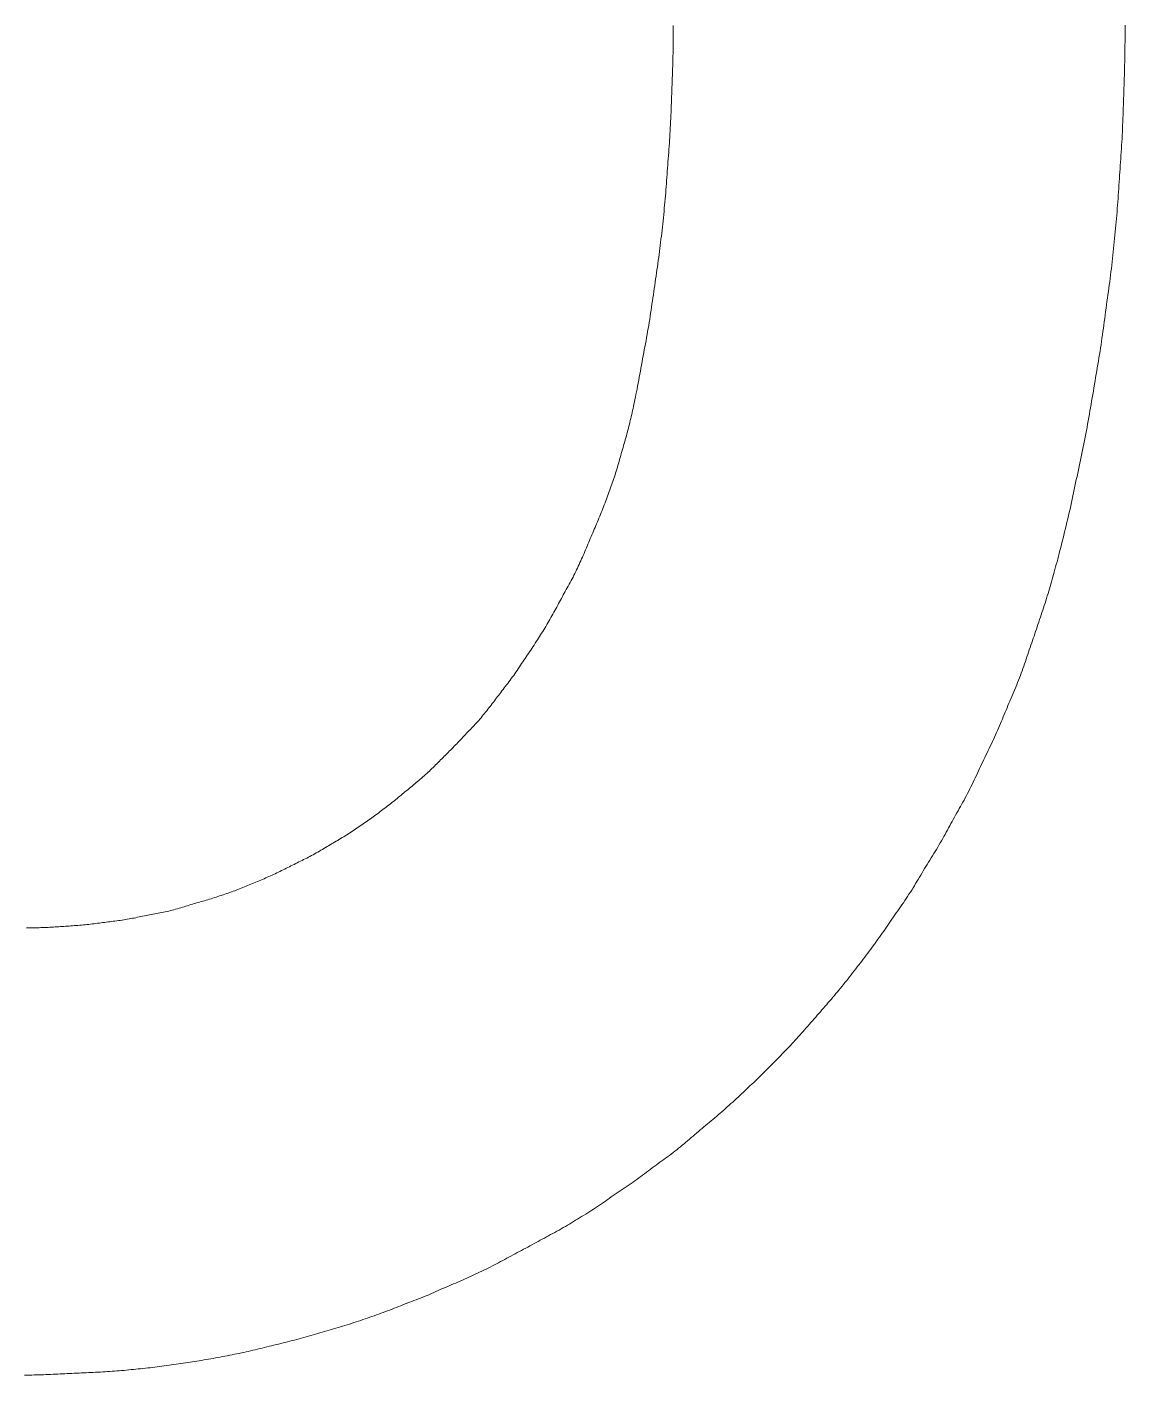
# Model space of a CAD drawing. Extents: x 0 to 420, y 0 to 297.
# Drawn here: x 210.85 to 215, y 183.12 to 188.21 of the extents above; entities that cross this region are included whole.
import ezdxf

# ---------------------------------------------------------------- set-up
doc = ezdxf.new("R2010")
doc.units = 0
doc.layers.add('L25', color=1, linetype='CONTINUOUS')

msp = doc.modelspace()

# ---------------------------------------------------------------- linework, layer by layer
at = {"layer": 'L25', "lineweight": 0}
for points in [[(210.8448, 183.118523), (210.853746, 183.118497), (210.862692, 183.118523), (210.871638, 183.118603), (210.880584, 183.118736), (210.88953, 183.118923), (210.898476, 183.119161), (210.907422, 183.119446), (210.916368, 183.119771), (210.925314, 183.12013), (210.93426, 183.120514), (210.943205, 183.120919), (210.952151, 183.121338), (210.961097, 183.121763), (210.970043, 183.122189), (210.978989, 183.122615), (210.987935, 183.12304), (210.996881, 183.123466), (211.005827, 183.123892), (211.014773, 183.124318), (211.023719, 183.124744), (211.032664, 183.12517), (211.04161, 183.125596), (211.050556, 183.126022), (211.059502, 183.126448), (211.068448, 183.126874), (211.077394, 183.1273), (211.08634, 183.127726), (211.095286, 183.128152), (211.104232, 183.128578), (211.113178, 183.129006), (211.122123, 183.129439), (211.131069, 183.129886), (211.140015, 183.130353), (211.148961, 183.130847), (211.157907, 183.131374), (211.166853, 183.131941), (211.175799, 183.132554), (211.184745, 183.133219), (211.193691, 183.13393), (211.202637, 183.134681), (211.211582, 183.135465), (211.220528, 183.136276), (211.229474, 183.137107), (211.23842, 183.137951), (211.247366, 183.138802), (211.256312, 183.139655), (211.265258, 183.140515), (211.274204, 183.141388), (211.28315, 183.142281), (211.292096, 183.143201), (211.301041, 183.144154), (211.309987, 183.145147), (211.318933, 183.146186), (211.327879, 183.147277), (211.336825, 183.148414), (211.345771, 183.149591), (211.354717, 183.150801), (211.363663, 183.152038), (211.372609, 183.153295), (211.381555, 183.154565), (211.3905, 183.155842), (211.399445, 183.15712), (211.408383, 183.158398), (211.417308, 183.159676), (211.426213, 183.160954), (211.435091, 183.162232), (211.443936, 183.16351), (211.452741, 183.164788), (211.4615, 183.166066), (211.470208, 183.167345), (211.478877, 183.168631), (211.487519, 183.16993), (211.496147, 183.171249), (211.504776, 183.172595), (211.513418, 183.173974), (211.522086, 183.175392), (211.530795, 183.176858), (211.539553, 183.178374), (211.548358, 183.179937), (211.557203, 183.181541), (211.566082, 183.183177), (211.574986, 183.18484), (211.583911, 183.186523), (211.592849, 183.188219), (211.601794, 183.189922), (211.610739, 183.191627), (211.619677, 183.193339), (211.628602, 183.195064), (211.637507, 183.196809), (211.646385, 183.19858), (211.65523, 183.200385), (211.664035, 183.20223), (211.672793, 183.204122), (211.681502, 183.206064), (211.69017, 183.208053), (211.698812, 183.210082), (211.707441, 183.212145), (211.71607, 183.214233), (211.724712, 183.216342), (211.73338, 183.218465), (211.742089, 183.220593), (211.750846, 183.222723), (211.759643, 183.224853), (211.768467, 183.226983), (211.777304, 183.229113), (211.786141, 183.231243), (211.794965, 183.233373), (211.803763, 183.235503), (211.81252, 183.237633), (211.821228, 183.239764), (211.829897, 183.241902), (211.838539, 183.244053), (211.847167, 183.246224), (211.855796, 183.248422), (211.864438, 183.250653), (211.873107, 183.252924), (211.881815, 183.255241), (211.890572, 183.25761), (211.89937, 183.260025), (211.908194, 183.26248), (211.917031, 183.264968), (211.925868, 183.267483), (211.934692, 183.270018), (211.943489, 183.272566), (211.952246, 183.275121), (211.960954, 183.277677), (211.969614, 183.280233), (211.978235, 183.282789), (211.986823, 183.285345), (211.995384, 183.287901), (212.003925, 183.290457), (212.012453, 183.293013), (212.020974, 183.295569), (212.029493, 183.298126), (212.038013, 183.300689), (212.046533, 183.303266), (212.055053, 183.305863), (212.063573, 183.308487), (212.072093, 183.311144), (212.080613, 183.313841), (212.089133, 183.316584), (212.097653, 183.319379), (212.106173, 183.32222), (212.114693, 183.325101), (212.123212, 183.328015), (212.131732, 183.330956), (212.140252, 183.333917), (212.148772, 183.336891), (212.157292, 183.339872), (212.165811, 183.342855), (212.174323, 183.345845), (212.182822, 183.348848), (212.191301, 183.351871), (212.199753, 183.354921), (212.208172, 183.358004), (212.216551, 183.361126), (212.224883, 183.364296), (212.233166, 183.367515), (212.241408, 183.370775), (212.249624, 183.37406), (212.257827, 183.37736), (212.26603, 183.380659), (212.274246, 183.383945), (212.282488, 183.387204), (212.290771, 183.390424), (212.299102, 183.393595), (212.307473, 183.396734), (212.315871, 183.399859), (212.324282, 183.40299), (212.332693, 183.406149), (212.341091, 183.409354), (212.349463, 183.412625), (212.357794, 183.415983), (212.366076, 183.419441), (212.374319, 183.422986), (212.382535, 183.426597), (212.390737, 183.430254), (212.39894, 183.433938), (212.407156, 183.437629), (212.415399, 183.441307), (212.423681, 183.444951), (212.432012, 183.448548), (212.440384, 183.452104), (212.448782, 183.455634), (212.457193, 183.459151), (212.465604, 183.462667), (212.474002, 183.466197), (212.482373, 183.469754), (212.490704, 183.473351), (212.498986, 183.476997), (212.507221, 183.48069), (212.515415, 183.484423), (212.523577, 183.488189), (212.531712, 183.491982), (212.539827, 183.495795), (212.547929, 183.499621), (212.556024, 183.503454), (212.564116, 183.507289), (212.572203, 183.511131), (212.580275, 183.514986), (212.588328, 183.518861), (212.596355, 183.522763), (212.604348, 183.526698), (212.612301, 183.530673), (212.620207, 183.534694), (212.628063, 183.538766), (212.63588, 183.542886), (212.64367, 183.547045), (212.651447, 183.551237), (212.659223, 183.555456), (212.667013, 183.559695), (212.67483, 183.563947), (212.682686, 183.568206), (212.690592, 183.572466), (212.698537, 183.576726), (212.706509, 183.580985), (212.714494, 183.585245), (212.722479, 183.589505), (212.730451, 183.593765), (212.738396, 183.598025), (212.746302, 183.602285), (212.754158, 183.606545), (212.761975, 183.610805), (212.769765, 183.615065), (212.777541, 183.619325), (212.785318, 183.623585), (212.793108, 183.627845), (212.800924, 183.632105), (212.808781, 183.636365), (212.816686, 183.640626), (212.824631, 183.644894), (212.832603, 183.649175), (212.840589, 183.653476), (212.848574, 183.657803), (212.856546, 183.662164), (212.864491, 183.666565), (212.872396, 183.671012), (212.880252, 183.675511), (212.88806, 183.680056), (212.895829, 183.684641), (212.903565, 183.689259), (212.911274, 183.693904), (212.918963, 183.698569), (212.926638, 183.703247), (212.934308, 183.707932), (212.941974, 183.712619), (212.949634, 183.717313), (212.957281, 183.72202), (212.964908, 183.726747), (212.972508, 183.7315), (212.980075, 183.736287), (212.987602, 183.741114), (212.995083, 183.745988), (213.002513, 183.750912), (213.009904, 183.755883), (213.017268, 183.760894), (213.024619, 183.765938), (213.031969, 183.771009), (213.039333, 183.7761), (213.046724, 183.781204), (213.054154, 183.786315), (213.061634, 183.791427), (213.069153, 183.796539), (213.076699, 183.801651), (213.084258, 183.806763), (213.091817, 183.811875), (213.099363, 183.816987), (213.106882, 183.822099), (213.114362, 183.827211), (213.121791, 183.832324), (213.129174, 183.837444), (213.136517, 183.842577), (213.143826, 183.84773), (213.151109, 183.852909), (213.158372, 183.858122), (213.165622, 183.863375), (213.172865, 183.868674), (213.180107, 183.874024), (213.187349, 183.879413), (213.194591, 183.884829), (213.201833, 183.890258), (213.209074, 183.895687), (213.216316, 183.901103), (213.223558, 183.906492), (213.2308, 183.911842), (213.238041, 183.917142), (213.245275, 183.922403), (213.252496, 183.927637), (213.259697, 183.932858), (213.266871, 183.938078), (213.274012, 183.943312), (213.281113, 183.948573), (213.288168, 183.953873), (213.295171, 183.959225), (213.302128, 183.96463), (213.309045, 183.970088), (213.315928, 183.975599), (213.322785, 183.981164), (213.329622, 183.986781), (213.336446, 183.992453), (213.343263, 183.998177), (213.350079, 184.003952), (213.356895, 184.009767), (213.363711, 184.015609), (213.370527, 184.021465), (213.377343, 184.02732), (213.384159, 184.033162), (213.390974, 184.038977), (213.39779, 184.044752), (213.404606, 184.050479), (213.411422, 184.056165), (213.418238, 184.061825), (213.425054, 184.067472), (213.43187, 184.073119), (213.438686, 184.078779), (213.445502, 184.084465), (213.452318, 184.090192), (213.459134, 184.095969), (213.46595, 184.1018), (213.472766, 184.107684), (213.479582, 184.113622), (213.486397, 184.119612), (213.493213, 184.125656), (213.500029, 184.131753), (213.506845, 184.137903), (213.51366, 184.144105), (213.520468, 184.150346), (213.527263, 184.156614), (213.534038, 184.162895), (213.540786, 184.169176), (213.547501, 184.175444), (213.554176, 184.181685), (213.560805, 184.187887), (213.567382, 184.194039), (213.573913, 184.200152), (213.580404, 184.206238), (213.586861, 184.212311), (213.593292, 184.218383), (213.599703, 184.224469), (213.606101, 184.230582), (213.612492, 184.236734), (213.618882, 184.242937), (213.625272, 184.249186), (213.631662, 184.255475), (213.638052, 184.261797), (213.644442, 184.268146), (213.650832, 184.274515), (213.657222, 184.280897), (213.663611, 184.287286), (213.67, 184.293676), (213.676382, 184.300066), (213.682751, 184.306455), (213.6891, 184.312845), (213.695422, 184.319235), (213.701711, 184.325625), (213.70796, 184.332015), (213.714163, 184.338405), (213.720314, 184.344796), (213.726419, 184.351194), (213.732484, 184.357605), (213.738516, 184.364036), (213.744521, 184.370493), (213.750506, 184.376984), (213.756477, 184.383515), (213.762442, 184.390093), (213.768406, 184.396721), (213.77437, 184.403396), (213.780334, 184.410111), (213.786298, 184.416859), (213.792262, 184.423634), (213.798226, 184.430429), (213.80419, 184.437237), (213.810154, 184.444052), (213.816118, 184.450868), (213.822082, 184.457684), (213.828046, 184.4645), (213.83401, 184.471316), (213.839974, 184.478132), (213.845937, 184.484948), (213.851901, 184.491763), (213.857865, 184.498579), (213.863828, 184.505395), (213.869784, 184.512211), (213.875727, 184.519027), (213.88165, 184.525843), (213.887546, 184.532659), (213.893409, 184.539475), (213.899232, 184.546291), (213.905009, 184.553107), (213.910735, 184.559925), (213.916422, 184.566756), (213.922082, 184.573614), (213.927729, 184.580512), (213.933375, 184.587464), (213.939035, 184.594482), (213.944722, 184.601579), (213.950448, 184.60877), (213.956224, 184.616062), (213.962039, 184.62344), (213.967881, 184.630885), (213.973736, 184.638377), (213.979591, 184.645895), (213.985433, 184.65342), (213.991248, 184.660931), (213.997024, 184.66841), (214.002749, 184.67584), (214.008428, 184.683231), (214.014067, 184.690595), (214.019673, 184.697945), (214.025252, 184.705296), (214.030811, 184.71266), (214.036356, 184.72005), (214.041895, 184.727481), (214.047432, 184.734961), (214.052962, 184.742488), (214.058479, 184.750055), (214.063976, 184.757656), (214.069446, 184.765282), (214.074883, 184.772929), (214.08028, 184.780589), (214.085631, 184.788256), (214.090931, 184.795924), (214.096192, 184.803592), (214.101426, 184.81126), (214.106647, 184.818928), (214.111867, 184.826596), (214.117101, 184.834264), (214.122362, 184.841932), (214.127662, 184.8496), (214.133012, 184.857269), (214.138401, 184.864944), (214.143817, 184.872633), (214.149246, 184.880342), (214.154675, 184.888078), (214.160091, 184.895847), (214.165481, 184.903655), (214.17083, 184.911511), (214.176128, 184.919417), (214.181373, 184.92737), (214.186565, 184.935363), (214.191704, 184.943389), (214.196789, 184.951442), (214.201821, 184.959515), (214.2068, 184.967601), (214.211725, 184.975694), (214.2166, 184.983788), (214.221435, 184.991882), (214.226243, 184.999976), (214.231037, 185.00807), (214.235832, 185.016164), (214.24064, 185.024258), (214.245474, 185.032351), (214.250349, 185.040445), (214.255272, 185.048539), (214.260236, 185.056633), (214.265226, 185.064727), (214.270229, 185.072821), (214.275232, 185.080915), (214.280222, 185.089009), (214.285185, 185.097103), (214.290109, 185.105197), (214.294981, 185.113291), (214.2998, 185.121385), (214.304566, 185.129478), (214.309278, 185.137572), (214.313938, 185.145666), (214.318544, 185.15376), (214.323097, 185.161854), (214.327596, 185.169948), (214.332045, 185.178042), (214.336453, 185.186136), (214.340835, 185.19423), (214.345204, 185.202324), (214.349573, 185.210418), (214.353955, 185.218511), (214.358363, 185.226605), (214.362812, 185.234699), (214.367309, 185.242794), (214.371846, 185.250896), (214.37641, 185.259011), (214.380988, 185.267146), (214.385565, 185.275307), (214.390129, 185.283502), (214.394666, 185.291737), (214.399163, 185.300019), (214.40361, 185.308351), (214.408003, 185.31673), (214.412343, 185.325149), (214.416629, 185.333601), (214.420863, 185.34208), (214.425043, 185.350579), (214.429169, 185.359091), (214.433243, 185.36761), (214.437266, 185.37613), (214.441248, 185.38465), (214.445204, 185.39317), (214.449147, 185.401689), (214.45309, 185.410209), (214.457046, 185.418729), (214.461028, 185.427249), (214.465051, 185.435769), (214.469122, 185.444289), (214.473233, 185.452809), (214.477371, 185.461329), (214.481522, 185.469849), (214.485674, 185.478369), (214.489812, 185.486889), (214.493923, 185.495408), (214.497994, 185.503928), (214.502015, 185.512448), (214.505982, 185.520968), (214.509896, 185.529488), (214.513756, 185.538008), (214.517563, 185.546528), (214.521318, 185.555048), (214.525018, 185.563568), (214.528666, 185.572088), (214.532263, 185.580607), (214.535819, 185.589127), (214.539349, 185.597647), (214.542866, 185.606167), (214.546383, 185.614687), (214.549912, 185.623207), (214.553469, 185.631727), (214.557066, 185.640247), (214.560711, 185.648768), (214.564396, 185.657296), (214.568108, 185.665836), (214.571834, 185.674397), (214.575559, 185.682985), (214.579271, 185.691606), (214.582956, 185.700267), (214.586601, 185.708974), (214.590196, 185.717732), (214.593737, 185.726537), (214.597225, 185.735382), (214.600659, 185.744261), (214.604041, 185.753166), (214.607369, 185.76209), (214.610643, 185.771028), (214.613865, 185.779973), (214.617034, 185.788918), (214.620157, 185.797856), (214.62324, 185.806781), (214.62629, 185.815686), (214.629313, 185.824564), (214.632316, 185.833409), (214.635306, 185.842214), (214.638289, 185.850972), (214.641271, 185.859681), (214.644253, 185.86835), (214.647235, 185.876991), (214.650217, 185.88562), (214.653199, 185.894249), (214.656181, 185.902891), (214.659163, 185.911559), (214.662145, 185.920268), (214.665126, 185.929026), (214.668108, 185.937831), (214.67109, 185.946676), (214.674072, 185.955554), (214.677054, 185.964459), (214.680036, 185.973384), (214.683018, 185.982322), (214.686, 185.991267), (214.688981, 186.000213), (214.691955, 186.009159), (214.694916, 186.018105), (214.697857, 186.027051), (214.700771, 186.035996), (214.703652, 186.044942), (214.706494, 186.053888), (214.709288, 186.062834), (214.712031, 186.071781), (214.714728, 186.080735), (214.717385, 186.089702), (214.720009, 186.098689), (214.722606, 186.107702), (214.725183, 186.116749), (214.727747, 186.125836), (214.730304, 186.134969), (214.732861, 186.14416), (214.735425, 186.153438), (214.738002, 186.162835), (214.740599, 186.172386), (214.743222, 186.182123), (214.745879, 186.192079), (214.748576, 186.202289), (214.75132, 186.212785), (214.754114, 186.223589), (214.756955, 186.234679), (214.759836, 186.246022), (214.76275, 186.257585), (214.765691, 186.269334), (214.768652, 186.281237), (214.771626, 186.293259), (214.774607, 186.305367), (214.777588, 186.317534), (214.780562, 186.329747), (214.783523, 186.342), (214.786464, 186.354286), (214.789378, 186.366599), (214.792259, 186.378932), (214.795101, 186.391278), (214.797895, 186.40363), (214.800638, 186.415984), (214.803335, 186.428338), (214.805992, 186.440692), (214.808616, 186.453046), (214.811213, 186.4654), (214.81379, 186.477754), (214.816354, 186.490107), (214.818911, 186.502461), (214.821467, 186.514815), (214.824023, 186.527169), (214.826579, 186.539523), (214.829135, 186.551877), (214.831691, 186.564231), (214.834247, 186.576585), (214.836803, 186.588938), (214.839359, 186.601292), (214.841913, 186.613646), (214.844462, 186.626), (214.846997, 186.638354), (214.849511, 186.650708), (214.852, 186.663062), (214.854455, 186.675415), (214.85687, 186.687769), (214.859238, 186.700123), (214.861556, 186.712478), (214.863827, 186.72484), (214.866058, 186.737215), (214.868255, 186.74961), (214.870426, 186.762031), (214.872577, 186.774486), (214.874715, 186.786981), (214.876846, 186.799522), (214.878976, 186.812113), (214.881106, 186.824745), (214.883236, 186.837402), (214.885366, 186.850074), (214.887496, 186.862745), (214.889626, 186.875402), (214.891756, 186.888034), (214.893886, 186.900625), (214.896015, 186.913166), (214.898137, 186.925661), (214.900246, 186.938116), (214.902335, 186.950537), (214.904397, 186.962932), (214.906426, 186.975307), (214.908415, 186.987669), (214.910358, 187.000024), (214.912249, 187.012379), (214.914094, 187.02474), (214.915899, 187.037115), (214.917671, 187.04951), (214.919416, 187.061932), (214.921141, 187.074387), (214.922853, 187.086881), (214.924558, 187.099423), (214.926262, 187.112014), (214.927966, 187.124645), (214.92967, 187.137303), (214.931374, 187.149974), (214.933078, 187.162645), (214.934782, 187.175303), (214.936485, 187.187934), (214.938189, 187.200526), (214.939892, 187.213068), (214.941589, 187.225571), (214.943271, 187.238047), (214.944934, 187.250509), (214.946571, 187.262972), (214.948174, 187.275448), (214.949737, 187.28795), (214.951253, 187.300493), (214.952719, 187.313084), (214.954138, 187.325715), (214.955517, 187.338373), (214.956862, 187.351044), (214.958181, 187.363715), (214.95948, 187.376373), (214.960766, 187.389004), (214.962045, 187.401595), (214.963322, 187.414138), (214.964592, 187.42664), (214.965849, 187.439116), (214.967086, 187.451579), (214.968296, 187.464041), (214.969474, 187.476517), (214.970611, 187.48902), (214.971701, 187.501562), (214.972741, 187.514154), (214.973733, 187.526785), (214.974686, 187.539443), (214.975606, 187.552114), (214.976499, 187.564785), (214.977372, 187.577443), (214.978232, 187.590074), (214.979085, 187.602665), (214.979937, 187.615208), (214.980789, 187.62771), (214.981641, 187.640186), (214.982493, 187.652649), (214.983345, 187.665111), (214.984197, 187.677587), (214.985049, 187.69009), (214.985901, 187.702632), (214.986752, 187.715225), (214.987596, 187.727863), (214.988427, 187.740542), (214.989238, 187.753255), (214.990022, 187.765993), (214.990773, 187.778752), (214.991484, 187.791524), (214.992149, 187.804303), (214.992762, 187.817082), (214.993329, 187.829854), (214.993856, 187.842613), (214.99435, 187.855351), (214.994817, 187.868064), (214.995264, 187.880743), (214.995698, 187.893382), (214.996125, 187.905974), (214.996551, 187.918516), (214.996977, 187.931019), (214.997403, 187.943495), (214.997829, 187.955957), (214.998255, 187.96842), (214.998681, 187.980896), (214.999107, 187.993398), (214.999533, 188.005941), (214.999958, 188.018532), (215.000376, 188.031163), (215.000781, 188.043821), (215.001166, 188.056492), (215.001524, 188.069163), (215.001849, 188.081821), (215.002134, 188.094452), (215.002373, 188.107044), (215.00256, 188.119586), (215.002701, 188.132089), (215.002802, 188.144565), (215.00287, 188.157027), (215.002911, 188.16949), (215.002932, 188.181966), (215.00294, 188.194468), (215.002941, 188.207011), (215.00294, 188.219603)], [(210.85261, 184.808704), (210.859239, 184.808705), (210.865914, 184.808713), (210.872629, 184.808734), (210.879377, 184.808775), (210.886152, 184.808843), (210.892947, 184.808944), (210.899755, 184.809084), (210.90657, 184.809272), (210.913385, 184.80951), (210.920193, 184.809796), (210.926988, 184.810121), (210.933763, 184.810479), (210.940511, 184.810864), (210.947226, 184.811269), (210.953901, 184.811687), (210.960529, 184.812112), (210.967108, 184.812538), (210.973646, 184.812964), (210.980158, 184.81339), (210.986657, 184.813816), (210.993156, 184.814242), (210.999668, 184.814668), (211.006206, 184.815094), (211.012785, 184.81552), (211.019413, 184.815947), (211.026088, 184.816381), (211.032803, 184.816828), (211.039551, 184.817295), (211.046326, 184.817789), (211.053121, 184.818315), (211.059929, 184.818882), (211.066744, 184.819496), (211.073559, 184.82016), (211.080367, 184.820871), (211.087162, 184.821622), (211.093937, 184.822407), (211.100685, 184.823218), (211.1074, 184.824049), (211.114075, 184.824893), (211.120703, 184.825744), (211.127282, 184.826596), (211.133821, 184.827448), (211.140333, 184.8283), (211.146831, 184.829152), (211.15333, 184.830004), (211.159842, 184.830856), (211.16638, 184.831708), (211.172959, 184.83256), (211.179586, 184.833413), (211.186253, 184.834273), (211.192947, 184.835146), (211.199655, 184.836039), (211.206362, 184.836958), (211.213056, 184.837911), (211.219723, 184.838904), (211.22635, 184.839944), (211.232928, 184.841034), (211.239459, 184.842171), (211.245949, 184.843348), (211.252407, 184.844559), (211.258838, 184.845796), (211.265249, 184.847052), (211.271647, 184.848323), (211.278038, 184.8496), (211.284429, 184.850877), (211.290826, 184.852155), (211.297237, 184.853433), (211.303668, 184.854711), (211.310126, 184.855989), (211.316617, 184.857267), (211.323148, 184.858545), (211.329725, 184.859823), (211.336352, 184.861102), (211.34302, 184.862388), (211.349714, 184.863687), (211.356421, 184.865006), (211.363128, 184.866352), (211.369822, 184.867731), (211.376489, 184.86915), (211.383117, 184.870615), (211.389694, 184.872133), (211.396225, 184.873704), (211.402716, 184.875328), (211.409173, 184.877005), (211.415604, 184.878736), (211.422015, 184.88052), (211.428413, 184.882357), (211.434804, 184.884247), (211.441194, 184.886189), (211.447584, 184.88817), (211.453974, 184.890178), (211.460364, 184.892199), (211.466754, 184.89422), (211.473144, 184.896228), (211.479534, 184.89821), (211.485923, 184.900151), (211.492313, 184.902044), (211.498703, 184.903896), (211.505093, 184.905722), (211.511483, 184.907535), (211.517873, 184.909348), (211.524263, 184.911174), (211.530653, 184.913026), (211.537043, 184.914919), (211.543433, 184.916861), (211.549823, 184.91885), (211.556213, 184.920879), (211.562603, 184.922942), (211.568993, 184.925031), (211.575382, 184.92714), (211.581772, 184.929262), (211.588162, 184.931391), (211.594551, 184.933522), (211.600933, 184.935659), (211.607302, 184.93781), (211.613651, 184.939982), (211.619973, 184.942179), (211.626262, 184.94441), (211.632511, 184.946681), (211.638714, 184.948998), (211.644866, 184.951367), (211.650979, 184.953782), (211.657065, 184.956237), (211.663137, 184.958725), (211.66921, 184.96124), (211.675296, 184.963775), (211.681409, 184.966323), (211.687561, 184.968878), (211.693763, 184.971434), (211.700004, 184.97399), (211.706272, 184.976546), (211.712553, 184.979102), (211.718834, 184.981658), (211.725102, 184.984214), (211.731343, 184.98677), (211.737545, 184.989326), (211.743696, 184.991883), (211.749801, 184.994447), (211.755866, 184.997024), (211.761897, 184.999621), (211.767902, 185.002245), (211.773887, 185.004901), (211.779859, 185.007598), (211.785824, 185.010342), (211.791788, 185.013136), (211.797752, 185.015977), (211.803716, 185.018858), (211.80968, 185.021773), (211.815644, 185.024714), (211.821608, 185.027674), (211.827572, 185.030649), (211.833536, 185.033629), (211.8395, 185.036611), (211.845463, 185.039593), (211.851427, 185.042575), (211.857391, 185.045557), (211.863355, 185.048539), (211.869319, 185.051521), (211.875283, 185.054503), (211.881247, 185.057485), (211.887211, 185.060468), (211.893175, 185.063458), (211.899139, 185.066461), (211.905103, 185.069484), (211.911067, 185.072534), (211.917031, 185.075617), (211.922995, 185.07874), (211.928959, 185.081909), (211.934921, 185.085129), (211.940878, 185.088397), (211.94682, 185.091704), (211.952743, 185.095044), (211.95864, 185.098411), (211.964503, 185.101798), (211.970326, 185.105198), (211.976102, 185.108605), (211.981829, 185.112013), (211.987515, 185.115421), (211.993175, 185.118829), (211.998822, 185.122237), (212.004468, 185.125644), (212.010128, 185.129052), (212.015815, 185.13246), (212.021542, 185.135868), (212.027317, 185.139277), (212.033132, 185.142693), (212.038974, 185.146122), (212.044829, 185.149571), (212.050685, 185.153047), (212.056526, 185.156556), (212.062342, 185.160105), (212.068117, 185.1637), (212.073842, 185.167347), (212.079521, 185.17104), (212.08516, 185.174773), (212.090766, 185.178539), (212.096345, 185.182332), (212.101904, 185.186145), (212.107449, 185.189971), (212.112989, 185.193804), (212.118525, 185.197638), (212.124056, 185.201472), (212.129572, 185.205306), (212.135069, 185.20914), (212.14054, 185.212974), (212.145977, 185.216807), (212.151374, 185.220641), (212.156724, 185.224475), (212.162025, 185.22831), (212.167285, 185.232152), (212.172519, 185.236007), (212.17774, 185.239882), (212.18296, 185.243784), (212.188194, 185.247719), (212.193455, 185.251694), (212.198756, 185.255715), (212.204105, 185.259788), (212.209494, 185.263907), (212.21491, 185.268066), (212.220339, 185.272258), (212.225769, 185.276477), (212.231184, 185.280716), (212.236574, 185.284968), (212.241923, 185.289227), (212.247223, 185.293487), (212.252475, 185.297747), (212.257688, 185.302007), (212.262868, 185.306266), (212.268021, 185.310526), (212.273154, 185.314786), (212.278274, 185.319046), (212.283387, 185.323306), (212.288499, 185.327566), (212.293611, 185.331826), (212.298723, 185.336086), (212.303834, 185.340346), (212.308946, 185.344606), (212.314058, 185.348866), (212.31917, 185.353126), (212.324282, 185.357386), (212.329393, 185.361647), (212.334497, 185.365915), (212.339588, 185.370196), (212.344659, 185.374497), (212.349703, 185.378824), (212.354714, 185.383185), (212.359685, 185.387586), (212.36461, 185.392034), (212.369483, 185.396532), (212.37431, 185.401077), (212.379097, 185.405662), (212.383851, 185.41028), (212.388578, 185.414925), (212.393285, 185.41959), (212.397978, 185.424268), (212.402665, 185.428953), (212.407351, 185.433639), (212.412037, 185.438325), (212.416723, 185.443011), (212.421409, 185.447697), (212.426095, 185.452383), (212.430781, 185.457069), (212.435467, 185.461755), (212.440153, 185.466441), (212.444839, 185.471128), (212.449525, 185.475821), (212.454211, 185.480529), (212.458897, 185.485256), (212.463583, 185.490009), (212.468269, 185.494796), (212.472955, 185.499623), (212.477641, 185.504496), (212.482326, 185.50942), (212.487012, 185.514383), (212.491698, 185.519373), (212.496384, 185.524376), (212.50107, 185.529379), (212.505756, 185.534369), (212.510442, 185.539333), (212.515128, 185.544256), (212.519813, 185.54913), (212.524491, 185.553965), (212.529156, 185.558773), (212.533801, 185.563568), (212.538419, 185.568362), (212.543004, 185.57317), (212.547549, 185.578005), (212.552048, 185.582879), (212.556495, 185.587805), (212.560896, 185.592784), (212.565257, 185.597816), (212.569585, 185.602901), (212.573886, 185.60804), (212.578167, 185.613232), (212.582434, 185.618477), (212.586695, 185.623775), (212.590954, 185.629124), (212.595206, 185.634514), (212.599445, 185.63993), (212.603664, 185.645359), (212.607856, 185.650788), (212.612015, 185.656204), (212.616134, 185.661593), (212.620207, 185.666943), (212.624231, 185.672244), (212.628221, 185.677513), (212.632198, 185.682768), (212.636182, 185.688029), (212.640192, 185.693318), (212.644249, 185.698653), (212.648373, 185.704054), (212.652583, 185.709542), (212.656892, 185.715132), (212.661289, 185.720822), (212.665752, 185.726605), (212.670261, 185.732475), (212.674798, 185.738424), (212.67934, 185.744447), (212.68387, 185.750536), (212.688366, 185.756686), (212.692814, 185.762888), (212.697214, 185.769137), (212.701575, 185.775426), (212.705903, 185.781748), (212.710204, 185.788097), (212.714485, 185.794466), (212.718753, 185.800848), (212.723014, 185.807237), (212.727274, 185.813627), (212.731534, 185.820017), (212.735794, 185.826407), (212.740054, 185.832797), (212.744314, 185.839187), (212.748574, 185.845577), (212.752834, 185.851966), (212.757093, 185.858356), (212.761352, 185.864746), (212.765604, 185.871136), (212.769843, 185.877526), (212.774062, 185.883916), (212.778255, 185.890306), (212.782414, 185.896696), (212.786533, 185.903086), (212.790605, 185.909476), (212.794627, 185.915867), (212.798601, 185.922265), (212.802536, 185.928676), (212.806438, 185.935107), (212.810313, 185.941564), (212.814168, 185.948055), (212.81801, 185.954586), (212.821845, 185.961163), (212.825678, 185.967791), (212.829504, 185.974458), (212.833317, 185.981152), (212.83711, 185.987859), (212.840876, 185.994566), (212.844609, 186.00126), (212.848302, 186.007927), (212.851948, 186.014555), (212.855545, 186.021133), (212.859102, 186.027672), (212.862632, 186.034184), (212.866148, 186.040682), (212.869665, 186.047181), (212.873195, 186.053693), (212.876752, 186.060232), (212.880348, 186.06681), (212.883993, 186.073439), (212.887679, 186.080114), (212.891391, 186.086829), (212.895116, 186.093577), (212.898841, 186.100352), (212.902553, 186.107147), (212.906238, 186.113955), (212.909884, 186.12077), (212.913478, 186.127585), (212.917019, 186.134401), (212.920507, 186.141217), (212.923942, 186.148033), (212.927323, 186.154849), (212.930651, 186.161665), (212.933926, 186.168481), (212.937147, 186.175297), (212.940317, 186.182114), (212.94344, 186.188938), (212.946523, 186.195775), (212.949572, 186.202632), (212.952595, 186.209515), (212.955598, 186.216432), (212.958588, 186.223389), (212.961571, 186.230392), (212.964553, 186.237446), (212.967535, 186.244539), (212.970517, 186.251659), (212.973499, 186.258792), (212.976481, 186.265925), (212.979463, 186.273045), (212.982445, 186.280138), (212.985427, 186.287192), (212.988409, 186.294196), (212.991391, 186.301161), (212.994373, 186.308099), (212.997355, 186.315023), (213.000337, 186.321948), (213.003319, 186.328886), (213.006301, 186.335851), (213.009283, 186.342855), (213.012264, 186.34991), (213.015238, 186.357011), (213.018199, 186.364152), (213.02114, 186.371326), (213.024054, 186.378527), (213.026935, 186.385747), (213.029776, 186.392982), (213.03257, 186.400222), (213.035314, 186.407463), (213.038011, 186.414697), (213.040668, 186.421918), (213.043291, 186.429119), (213.045888, 186.436293), (213.048465, 186.443434), (213.051029, 186.450535), (213.053586, 186.45759), (213.056141, 186.464594), (213.058689, 186.471559), (213.061224, 186.478497), (213.063739, 186.485422), (213.066227, 186.492346), (213.068682, 186.499284), (213.071097, 186.506249), (213.073466, 186.513253), (213.075783, 186.520309), (213.078054, 186.527418), (213.080285, 186.53458), (213.082483, 186.541795), (213.084654, 186.549063), (213.086805, 186.556385), (213.088943, 186.56376), (213.091074, 186.571189), (213.093204, 186.578668), (213.095334, 186.586187), (213.097464, 186.593733), (213.099594, 186.601292), (213.101724, 186.608851), (213.103854, 186.616397), (213.105984, 186.623917), (213.108114, 186.631396), (213.110242, 186.638825), (213.112365, 186.646208), (213.114474, 186.653551), (213.116563, 186.660861), (213.118625, 186.668144), (213.120654, 186.675407), (213.122643, 186.682656), (213.124585, 186.689899), (213.126477, 186.697142), (213.128322, 186.704392), (213.130127, 186.711655), (213.131898, 186.718938), (213.133643, 186.726248), (213.135368, 186.73359), (213.13708, 186.740973), (213.138785, 186.748403), (213.14049, 186.755893), (213.142202, 186.76349), (213.143927, 186.771247), (213.145672, 186.779216), (213.147444, 186.787452), (213.149249, 186.796008), (213.151094, 186.804936), (213.152985, 186.81429), (213.154928, 186.824104), (213.156917, 186.834338), (213.158946, 186.844932), (213.161008, 186.855824), (213.163097, 186.866957), (213.165206, 186.878269), (213.167328, 186.889701), (213.169457, 186.901193), (213.171587, 186.912695), (213.173717, 186.924197), (213.175847, 186.935699), (213.177977, 186.9472), (213.180107, 186.958702), (213.182237, 186.970204), (213.184367, 186.981706), (213.186497, 186.993208), (213.188626, 187.00471), (213.190748, 187.016212), (213.192857, 187.027714), (213.194946, 187.039215), (213.197008, 187.050717), (213.199037, 187.062219), (213.201026, 187.073721), (213.202969, 187.085223), (213.20486, 187.096726), (213.206705, 187.108236), (213.20851, 187.119758), (213.210281, 187.131301), (213.212027, 187.142871), (213.213752, 187.154474), (213.215463, 187.166117), (213.217168, 187.177806), (213.218872, 187.189545), (213.220576, 187.201324), (213.22228, 187.21313), (213.223984, 187.224949), (213.225688, 187.236769), (213.227392, 187.248574), (213.229096, 187.260354), (213.2308, 187.272093), (213.232503, 187.283782), (213.234199, 187.295425), (213.235882, 187.307028), (213.237545, 187.318597), (213.239181, 187.33014), (213.240785, 187.341663), (213.242348, 187.353173), (213.243864, 187.364676), (213.24533, 187.376179), (213.246748, 187.387688), (213.248127, 187.399211), (213.249473, 187.410754), (213.250792, 187.422324), (213.252091, 187.433927), (213.253377, 187.445569), (213.254656, 187.457259), (213.255933, 187.468998), (213.257203, 187.480777), (213.25846, 187.492583), (213.259697, 187.504402), (213.260907, 187.516221), (213.262084, 187.528027), (213.263221, 187.539807), (213.264312, 187.551546), (213.265351, 187.563236), (213.266344, 187.574887), (213.267297, 187.586511), (213.268217, 187.598121), (213.26911, 187.609732), (213.269983, 187.621356), (213.270843, 187.633006), (213.271696, 187.644697), (213.272548, 187.656436), (213.2734, 187.668215), (213.274252, 187.680021), (213.275104, 187.69184), (213.275956, 187.703659), (213.276808, 187.715465), (213.27766, 187.727244), (213.278512, 187.738984), (213.279363, 187.750674), (213.280207, 187.762325), (213.281038, 187.773949), (213.281849, 187.785559), (213.282633, 187.79717), (213.283384, 187.808794), (213.284095, 187.820444), (213.28476, 187.832135), (213.285373, 187.843874), (213.28594, 187.855653), (213.286467, 187.867459), (213.286961, 187.879278), (213.287428, 187.891097), (213.287875, 187.902903), (213.288309, 187.914682), (213.288736, 187.926422), (213.289162, 187.938112), (213.289588, 187.949763), (213.290014, 187.961387), (213.29044, 187.972997), (213.290866, 187.984608), (213.291292, 187.996232), (213.291718, 188.007882), (213.292144, 188.019573), (213.292568, 188.031312), (213.292987, 188.043091), (213.293392, 188.054897), (213.293777, 188.066716), (213.294135, 188.078535), (213.29446, 188.090341), (213.294745, 188.10212), (213.294984, 188.11386), (213.295171, 188.12555), (213.295312, 188.137201), (213.295413, 188.148825), (213.295481, 188.160435), (213.295522, 188.172046), (213.295543, 188.18367), (213.29555, 188.19532), (213.295552, 188.207011), (213.29555, 188.218751)]]:
    msp.add_lwpolyline(points, dxfattribs=at)

doc.saveas('drawing.dxf')
